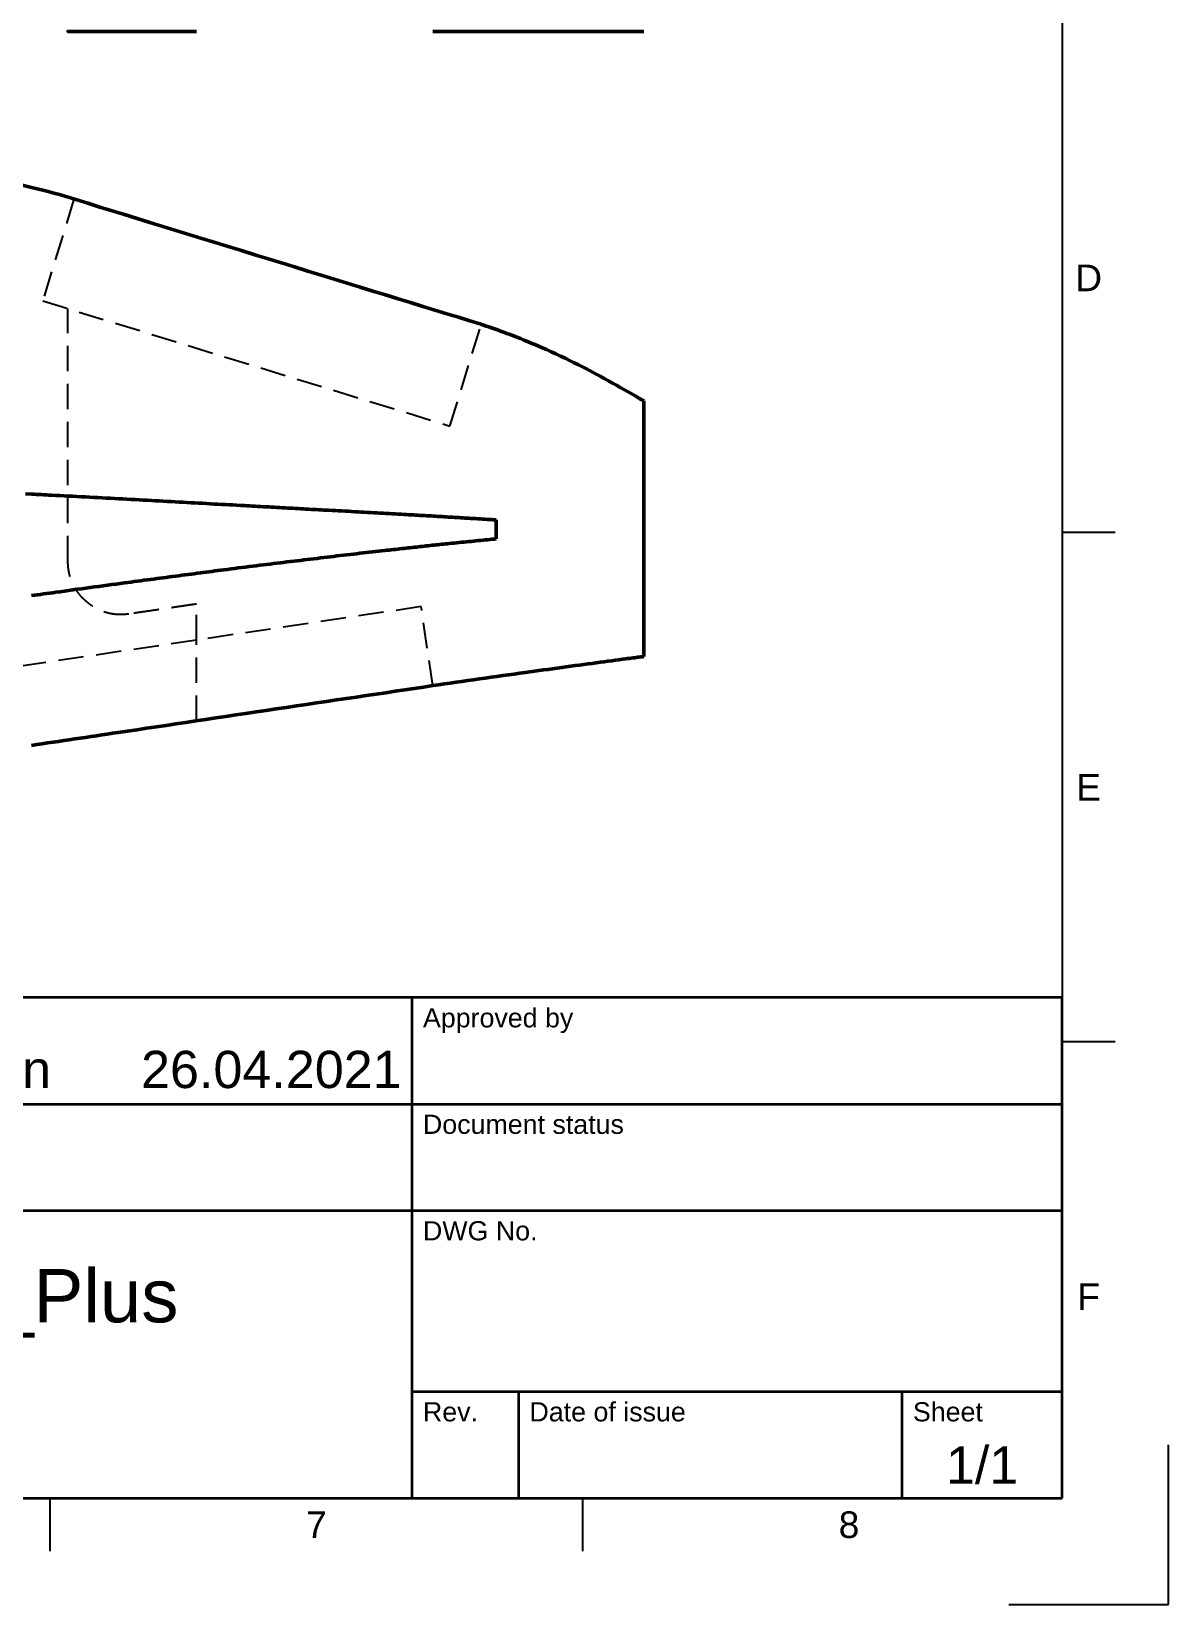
# Model space of a CAD drawing. Header units: millimetres. Extents: x 0 to 420, y 0 to 297.
# Drawn here: x 313.2 to 420, y 0 to 147.7 of the extents above; entities that cross this region are included whole.
import ezdxf
from ezdxf.enums import TextEntityAlignment as Align

# ---------------------------------------------------------------- set-up
doc = ezdxf.new("R2010")
doc.units = ezdxf.units.MM
doc.header["$LTSCALE"] = 0.75
doc.linetypes.add('HIDDEN2', pattern=[4.7625, 3.175, -1.5875])
for name, color, linetype, lineweight in [('Border', 7, 'Continuous', 25), ('Sichtbar', 7, 'Continuous', 50), ('TitleBlock', 7, 'Continuous', 35), ('Verdeckt', 7, 'HIDDEN2', 25)]:
    doc.layers.add(name, color=color, linetype=linetype, lineweight=lineweight)
doc.styles.add('FusionTitle', font='arial.ttf')

# ---------------------------------------------------------------- blocks, each defined once
blk = doc.blocks.new('ISO_A3_SHEET')
at = {"layer": 'Border'}
for p, q in [((410, 287), (410, 10)), ((415, 100.66667), (410, 100.66667)), ((415, 52.83334), (410, 52.83334)), ((20, 10), (410, 10)), ((315, 5), (315, 10)), ((365, 5), (365, 10))]:
    blk.add_line(p, q, dxfattribs=at)
at = {"layer": 'Defpoints'}
for p, q in [((420, 0), (420, 15)), ((405, 0), (420, 0))]:
    blk.add_line(p, q, dxfattribs=at)
at = {"layer": 'Border', "style": 'FusionTitle'}
for s, p in [('D', (412.5, 124.58334)), ('E', (412.5, 76.75001)), ('F', (412.5, 28.91668)), ('7', (340, 7.5)), ('8', (390, 7.5))]:
    blk.add_text(s, height=2.5, dxfattribs=at).set_placement(p, align=Align.MIDDLE)
blk = doc.blocks.new('ISO_TITLEBLOCK')
at = {"layer": 'TitleBlock'}
for p, q in [((0, 47), (-180, 47)), ((-180, 47), (-180, 0)), ((-156, 37), (-156, 47)), ((-122, 0), (-122, 47)), ((-61, 0), (-61, 47)), ((0, 0), (0, 47)), ((-180, 37), (0, 37)), ((-122, 27), (0, 27)), ((-61, 10), (0, 10)), ((-51, 0), (-51, 10)), ((-15, 0), (-15, 10)), ((-180, 0), (0, 0))]:
    blk.add_line(p, q, dxfattribs=at)
at = {"layer": 'TitleBlock', "style": 'FusionTitle'}
for s, p in [('Dept.', (-179, 46)), ('Technical reference', (-155, 46)), ('Created by', (-121, 46)), ('Approved by', (-60, 46)), ('Document type', (-121, 36)), ('Document status', (-60, 36)), ('Title', (-121, 26)), ('DWG No.', (-60, 26)), ('Rev.', (-60, 9)), ('Date of issue', (-50, 9)), ('Sheet', (-14, 9))]:
    blk.add_text(s, height=1.8, dxfattribs=at).set_placement(p, align=Align.TOP_LEFT)
for tag, height, p in [('DEPT', 3.5, (-179, 42)), ('TECHNICAL_REFERENCE', 3.5, (-155, 42)), ('CREATED_BY', 3.5, (-121, 42)), ('APPROVED_BY', 3.5, (-60, 42)), ('DOCUMENT_TYPE', 3.5, (-121, 32)), ('DOCUMENT_STATUS', 3.5, (-60, 32)), ('TITLE_1', 5, (-121, 21.5)), ('TITLE_2', 5, (-121, 14)), ('TITLE_3', 5, (-121, 6.5)), ('DATE_OF_ISSUE', 3.5, (-50, 5))]:
    blk.add_attdef(tag, text='', height=height, dxfattribs=at).set_placement(p, align=Align.TOP_LEFT)
for tag, p in [('CREATED_DATE', (-62, 42)), ('APPROVED_DATE', (-0.99, 42))]:
    blk.add_attdef(tag, text='', height=3.5, dxfattribs=at).set_placement(p, align=Align.TOP_RIGHT)
for tag, height, p in [('DRAWING_NUMBER', 5, (-30.5, 19.75)), ('REV', 3.5, (-56, 4.85)), ('SHEET', 3.5, (-7.5, 4.85))]:
    blk.add_attdef(tag, text='', height=height, dxfattribs=at).set_placement(p, align=Align.TOP_CENTER)

msp = doc.modelspace()

# ---------------------------------------------------------------- linework, layer by layer
at = {"layer": 'Sichtbar', "extrusion": (-1, -2e-16, 0)}
for p, q in [((370.75, 113.03, 2.5), (370.74, 89.03, 2.5)), ((312.68, 104.31, 17.75), (313.24, 104.28, 17.75))]:
    msp.add_line(p, q, dxfattribs=at)
at = {"layer": 'Sichtbar', "extrusion": (8.06e-14, 1, -2.771e-13)}
msp.add_open_spline([(322.39, 147.73, 9.66), (322.27, 147.73, 9.68), (322.03, 147.73, 9.71), (321.66, 147.73, 9.72), (321.3, 147.73, 9.71), (320.95, 147.73, 9.68), (320.6, 147.73, 9.62), (320.26, 147.73, 9.53), (319.93, 147.73, 9.42), (319.61, 147.73, 9.29), (319.29, 147.73, 9.13), (318.98, 147.73, 8.94), (318.68, 147.73, 8.73), (318.4, 147.73, 8.5), (318.13, 147.73, 8.25), (317.87, 147.73, 7.98), (317.65, 147.73, 7.71), (317.44, 147.73, 7.42), (317.29, 147.73, 7.17), (317.18, 147.73, 6.96), (317.11, 147.73, 6.8), (317.04, 147.73, 6.64), (316.97, 147.73, 6.48), (316.92, 147.73, 6.31), (316.86, 147.73, 6.15), (316.82, 147.73, 5.97), (316.79, 147.73, 5.83), (316.76, 147.73, 5.71), (316.75, 147.73, 5.63), (316.73, 147.73, 5.54), (316.72, 147.73, 5.45), (316.71, 147.73, 5.36), (316.7, 147.73, 5.28), (316.69, 147.73, 5.22), (316.69, 147.73, 5.18), (316.68, 147.73, 5.13), (316.68, 147.73, 5.09), (316.68, 147.73, 5.04), (316.68, 147.73, 4.99), (316.67, 147.73, 4.96), (316.67, 147.73, 4.92), (316.67, 147.73, 4.9), (316.67, 147.73, 4.88), (316.67, 147.73, 4.85), (316.67, 147.73, 4.84), (316.67, 147.73, 4.82), (316.67, 147.73, 4.81), (316.67, 147.73, 4.8), (316.67, 147.73, 4.78), (316.67, 147.73, 4.77), (316.67, 147.73, 4.76), (316.67, 147.73, 4.76), (316.67, 147.73, 4.75), (316.67, 147.73, 4.74), (316.67, 147.73, 4.74), (316.67, 147.73, 4.73), (316.67, 147.73, 4.73), (316.67, 147.73, 4.73), (316.67, 147.73, 4.72), (316.67, 147.73, 4.72), (316.67, 147.73, 4.72), (316.67, 147.73, 4.72), (316.67, 147.73, 4.72), (316.67, 147.73, 4.72), (316.67, 147.73, 4.72), (316.67, 147.73, 4.72), (316.67, 147.73, 4.72)], degree=3, knots=[-1.718679, -1.718679, -1.718679, -1.718679, -1.644312, -1.571429, -1.499754, -1.428997, -1.35886, -1.289033, -1.219207, -1.149069, -1.078313, -1.006637, -0.933754, -0.859387, -0.785019, -0.712136, -0.64046, -0.569703, -0.499564, -0.464625, -0.429724, -0.394824, -0.359885, -0.324868, -0.289735, -0.254446, -0.218966, -0.201141, -0.183254, -0.165301, -0.147277, -0.129177, -0.110997, -0.101876, -0.092733, -0.083568, -0.07438, -0.065169, -0.055934, -0.046676, -0.042037, -0.037392, -0.032741, -0.028083, -0.023419, -0.021085, -0.018749, -0.016411, -0.014071, -0.01173, -0.009388, -0.008216, -0.007043, -0.00587, -0.004697, -0.003523, -0.002936, -0.002349, -0.001762, -0.001469, -0.001175, -0.000881, -0.000587, -0.000441, -0.000294, -0.000238, -0.000238, -0.000238, -0.000238], dxfattribs=at)
at = {"layer": 'Sichtbar', "extrusion": (0, 1, 0)}
for points, knots in [([(316.67, 147.73, 4.72), (316.67, 147.73, 4.72), (316.67, 147.73, 4.72), (316.67, 147.73, 4.72), (316.67, 147.73, 4.72)], [-0.00017745591, -0.00017745591, -0.00017745591, -0.00017745591, -0.00014679795, -0.00010091731, -0.00010091731, -0.00010091731, -0.00010091731]), ([(316.67, 147.73, 4.71), (316.67, 147.73, 4.71), (316.67, 147.73, 4.71), (316.67, 147.73, 4.71), (316.67, 147.73, 4.71)], [-0.00005117897, -0.00005117897, -0.00005117897, -0.00005117897, -0.00003663017, -0.00002553928, -0.00002553928, -0.00002553928, -0.00002553928]), ([(328.73, 147.73, 8.73), (328.38, 147.73, 8.78), (327.68, 147.73, 8.88), (326.62, 147.73, 9.04), (325.74, 147.73, 9.17), (325.04, 147.73, 9.27), (324.51, 147.73, 9.35), (323.98, 147.73, 9.43), (323.54, 147.73, 9.49), (323.19, 147.73, 9.55), (322.97, 147.73, 9.58), (322.79, 147.73, 9.6), (322.66, 147.73, 9.62), (322.55, 147.73, 9.64), (322.46, 147.73, 9.65), (322.41, 147.73, 9.66), (322.39, 147.73, 9.66)], [-1.282023, -1.282023, -1.282023, -1.282023, -1.068357, -0.854689, -0.641018, -0.534182, -0.427346, -0.320509, -0.213673, -0.160255, -0.106836, -0.080127, -0.053418, -0.026709, -0.013354, 0, 0, 0, 0])]:
    msp.add_open_spline(points, degree=3, knots=knots, dxfattribs=at)
msp.add_open_spline([(316.67, 147.73, 4.71), (316.67, 147.73, 4.71), (316.67, 147.73, 4.71), (316.67, 147.73, 4.71)], degree=3, dxfattribs=at)
at = {"layer": 'Sichtbar', "extrusion": (-6.364e-13, 1, -4.9468e-12)}
msp.add_open_spline([(370.74, 147.73, 13.66), (364.31, 147.73, 14.48), (357.7, 147.73, 15.41), (350.93, 147.73, 16.39)], degree=3, dxfattribs=at)
at = {"layer": 'Sichtbar'}
for points, knots in [([(313.25, 133.08, 17.75), (312.58, 133.23, 17.75), (311.92, 133.38, 17.75), (303.27, 135.1, 17.75), (294.54, 135.27, 17.75), (285.99, 135.28, 17.75), (285.96, 135.28, 17.75), (285.93, 135.28, 17.75), (285.93, 135.28, 17.75), (285.93, 135.28, 17.75)], [-61.08763, -61.08763, -61.08763, -61.08763, -60.658971, -60.658971, -55.54512, -55.54512, -55.528372, -55.528372, -55.527971, -55.527971, -55.527971, -55.527971]), ([(355.47, 120.23, 13.14), (355.47, 120.23, 13.14), (355.47, 120.23, 13.14), (355.47, 120.23, 13.14), (355.47, 120.22, 13.14), (356.67, 119.82, 12.82), (358.3, 119.24, 12.36), (362.78, 117.37, 10.76), (364.95, 116.25, 9.73), (367.67, 114.79, 7.91), (368.72, 114.19, 7.05), (369.85, 113.55, 5.54), (370.15, 113.37, 5.03), (370.59, 113.11, 3.9), (370.72, 113.04, 3.3), (370.74, 113.03, 2.67)], [0, 0, 0, 0, 0.000141, 0.000141, 0.00227, 0.00227, 1.144296, 1.144296, 2.743895, 2.743895, 3.728016, 3.728016, 4.170495, 4.170495, 4.621782, 4.621782, 4.621782, 4.621782]), ([(370.74, 89.03, 2.67), (370.72, 89.02, 3.37), (370.56, 89, 4.04), (369.97, 88.93, 5.38), (369.53, 88.87, 6.02), (368.24, 88.7, 7.46), (367.26, 88.57, 8.21), (364.27, 88.17, 10.11), (361.85, 87.84, 11.11), (356.83, 87.14, 12.84), (353.81, 86.71, 13.61), (350.93, 86.29, 14.22)], [0, 0, 0, 0, 0.420833, 0.420833, 0.88103, 0.88103, 1.588768, 1.588768, 3.02468, 3.02468, 4.812625, 4.812625, 4.812625, 4.812625])]:
    msp.add_open_spline(points, degree=3, knots=knots, dxfattribs=at)
for points in [[(313.25, 133.08, 17.75), (314.65, 132.75, 17.75), (316.04, 132.37, 17.73), (317.41, 131.93, 17.7)], [(317.41, 131.93, 17.7), (329.25, 128.29, 17.45), (344.35, 123.64, 16.11), (355.47, 120.23, 13.14)], [(356.87, 100.07, 12.75), (356.87, 100.67, 12.75), (356.87, 101.26, 12.75), (356.87, 101.86, 12.75)], [(321.37, 81.89, 17.58), (318.68, 81.49, 17.69), (315.93, 81.08, 17.75), (313.24, 80.68, 17.75)]]:
    msp.add_open_spline(points, degree=3, dxfattribs=at)
at = {"layer": 'Sichtbar', "extrusion": (-0.053953, -0.998543, 9.4226e-12)}
msp.add_open_spline([(315.11, 104.18, 17.74), (314.49, 104.22, 17.74), (313.87, 104.25, 17.75), (313.24, 104.28, 17.75)], degree=3, dxfattribs=at)
at = {"layer": 'Sichtbar', "extrusion": (-0.053841, -0.99855, -7.7077e-12)}
msp.add_open_spline([(318.31, 104.01, 17.68), (317.25, 104.07, 17.71), (316.18, 104.12, 17.73), (315.11, 104.18, 17.74)], degree=3, dxfattribs=at)
at = {"layer": 'Sichtbar', "extrusion": (-0.053819, -0.998551, 5.83681e-11)}
msp.add_open_spline([(321.44, 103.84, 17.58), (320.4, 103.9, 17.62), (319.35, 103.95, 17.65), (318.31, 104.01, 17.68)], degree=3, dxfattribs=at)
at = {"layer": 'Sichtbar', "extrusion": (-0.054152, -0.998533, -7.94421e-11)}
msp.add_open_spline([(324.5, 103.68, 17.43), (323.48, 103.73, 17.49), (322.46, 103.79, 17.54), (321.44, 103.84, 17.58)], degree=3, dxfattribs=at)
at = {"layer": 'Sichtbar', "extrusion": (-0.054576, -0.99851, 7.41113e-11)}
msp.add_open_spline([(327.48, 103.51, 17.25), (326.49, 103.57, 17.32), (325.49, 103.62, 17.38), (324.5, 103.68, 17.43)], degree=3, dxfattribs=at)
at = {"layer": 'Sichtbar', "extrusion": (-0.054838, -0.998495, -1.85773e-11)}
msp.add_open_spline([(330.39, 103.35, 17.04), (329.42, 103.41, 17.12), (328.45, 103.46, 17.19), (327.48, 103.51, 17.25)], degree=3, dxfattribs=at)
at = {"layer": 'Sichtbar', "extrusion": (-0.055125, -0.998479, 4.05356e-11)}
msp.add_open_spline([(333.21, 103.2, 16.8), (332.27, 103.25, 16.88), (331.33, 103.3, 16.97), (330.39, 103.35, 17.04)], degree=3, dxfattribs=at)
at = {"layer": 'Sichtbar', "extrusion": (-0.055112, -0.99848, 9.94682e-11)}
msp.add_open_spline([(335.28, 103.08, 16.59), (334.59, 103.12, 16.66), (333.9, 103.16, 16.73), (333.21, 103.2, 16.8)], degree=3, dxfattribs=at)
at = {"layer": 'Sichtbar', "extrusion": (-0.054892, -0.998492, -8.5072e-11)}
msp.add_open_spline([(337.3, 102.97, 16.37), (336.63, 103.01, 16.45), (335.95, 103.05, 16.52), (335.28, 103.08, 16.59)], degree=3, dxfattribs=at)
at = {"layer": 'Sichtbar', "extrusion": (-0.054794, -0.998498, -3.8196e-12)}
msp.add_open_spline([(339.26, 102.86, 16.14), (338.61, 102.9, 16.22), (337.95, 102.94, 16.3), (337.3, 102.97, 16.37)], degree=3, dxfattribs=at)
at = {"layer": 'Sichtbar', "extrusion": (-0.054653, -0.998505, -3.18701e-11)}
msp.add_open_spline([(341.16, 102.76, 15.89), (340.53, 102.79, 15.98), (339.9, 102.83, 16.06), (339.26, 102.86, 16.14)], degree=3, dxfattribs=at)
at = {"layer": 'Sichtbar', "extrusion": (-0.054559, -0.998511, -2.68889e-11)}
msp.add_open_spline([(343.61, 102.63, 15.54), (342.79, 102.67, 15.66), (341.98, 102.72, 15.78), (341.16, 102.76, 15.89)], degree=3, dxfattribs=at)
at = {"layer": 'Sichtbar', "extrusion": (-0.054807, -0.998497, 5.9734e-12)}
msp.add_open_spline([(345.96, 102.5, 15.16), (345.18, 102.54, 15.29), (344.39, 102.58, 15.42), (343.61, 102.63, 15.54)], degree=3, dxfattribs=at)
at = {"layer": 'Sichtbar', "extrusion": (-0.055869, -0.998438, 3.20763e-11)}
msp.add_open_spline([(348.25, 102.37, 14.75), (347.49, 102.41, 14.9), (346.73, 102.45, 15.03), (345.96, 102.5, 15.16)], degree=3, dxfattribs=at)
at = {"layer": 'Sichtbar', "extrusion": (-0.057182, -0.998364, -1.44194e-10)}
msp.add_open_spline([(349.95, 102.27, 14.42), (349.38, 102.3, 14.54), (348.82, 102.34, 14.65), (348.25, 102.37, 14.75)], degree=3, dxfattribs=at)
at = {"layer": 'Sichtbar', "extrusion": (-0.058216, -0.998304, 3.75593e-11)}
msp.add_open_spline([(351.59, 102.18, 14.08), (351.05, 102.21, 14.2), (350.5, 102.24, 14.31), (349.95, 102.27, 14.42)], degree=3, dxfattribs=at)
at = {"layer": 'Sichtbar', "extrusion": (-0.059053, -0.998255, 1.12271e-10)}
msp.add_open_spline([(353.18, 102.08, 13.72), (352.65, 102.11, 13.84), (352.12, 102.14, 13.96), (351.59, 102.18, 14.08)], degree=3, dxfattribs=at)
at = {"layer": 'Sichtbar', "extrusion": (-0.060016, -0.998197, -7.73965e-11)}
msp.add_open_spline([(354.68, 101.99, 13.35), (354.18, 102.02, 13.47), (353.68, 102.05, 13.6), (353.18, 102.08, 13.72)], degree=3, dxfattribs=at)
at = {"layer": 'Sichtbar', "extrusion": (-0.060809, -0.998149, 6.24426e-11)}
msp.add_open_spline([(356.51, 101.88, 12.85), (355.9, 101.92, 13.02), (355.29, 101.95, 13.19), (354.68, 101.99, 13.35)], degree=3, dxfattribs=at)
at = {"layer": 'Sichtbar', "extrusion": (-0.06216, -0.998066, 6.1086e-10)}
msp.add_open_spline([(356.87, 101.86, 12.75), (356.75, 101.87, 12.78), (356.63, 101.87, 12.82), (356.51, 101.88, 12.85)], degree=3, dxfattribs=at)
at = {"layer": 'Sichtbar', "extrusion": (0.112837, -0.993614, -7.47578e-11)}
msp.add_open_spline([(344.08, 98.72, 15.47), (344.86, 98.8, 15.35), (345.64, 98.89, 15.22), (346.41, 98.98, 15.09)], degree=3, dxfattribs=at)
at = {"layer": 'Sichtbar', "extrusion": (0.110749, -0.993848, -1.41993e-10)}
msp.add_open_spline([(346.41, 98.98, 15.09), (346.96, 99.04, 14.99), (347.5, 99.1, 14.89), (348.04, 99.16, 14.79)], degree=3, dxfattribs=at)
at = {"layer": 'Sichtbar', "extrusion": (0.108672, -0.994078, 6.10738e-11)}
msp.add_open_spline([(348.04, 99.16, 14.79), (348.56, 99.22, 14.7), (349.07, 99.28, 14.6), (349.58, 99.33, 14.5)], degree=3, dxfattribs=at)
at = {"layer": 'Sichtbar', "extrusion": (0.106368, -0.994327, -5.7726e-12)}
msp.add_open_spline([(349.58, 99.33, 14.5), (350.07, 99.38, 14.4), (350.56, 99.44, 14.3), (351.05, 99.49, 14.2)], degree=3, dxfattribs=at)
at = {"layer": 'Sichtbar', "extrusion": (0.104242, -0.994552, 3.6452e-12)}
msp.add_open_spline([(351.05, 99.49, 14.2), (351.52, 99.54, 14.09), (352, 99.59, 13.99), (352.47, 99.64, 13.88)], degree=3, dxfattribs=at)
at = {"layer": 'Sichtbar', "extrusion": (0.101334, -0.994852, 6.7052e-11)}
msp.add_open_spline([(352.47, 99.64, 13.88), (353.08, 99.7, 13.74), (353.7, 99.76, 13.59), (354.31, 99.82, 13.44)], degree=3, dxfattribs=at)
at = {"layer": 'Sichtbar', "extrusion": (0.098134, -0.995173, 3.0683e-11)}
msp.add_open_spline([(354.31, 99.82, 13.44), (354.9, 99.88, 13.29), (355.49, 99.94, 13.14), (356.08, 100, 12.97)], degree=3, dxfattribs=at)
at = {"layer": 'Sichtbar', "extrusion": (0.094922, -0.995485, 1.45795e-10)}
msp.add_open_spline([(356.08, 100, 12.97), (356.34, 100.02, 12.9), (356.61, 100.05, 12.82), (356.87, 100.07, 12.75)], degree=3, dxfattribs=at)
at = {"layer": 'Sichtbar', "extrusion": (0.125874, -0.992046, 2.6377e-12)}
msp.add_open_spline([(331.3, 97.17, 16.97), (332.21, 97.28, 16.89), (333.12, 97.4, 16.81), (334.03, 97.51, 16.72)], degree=3, dxfattribs=at)
at = {"layer": 'Sichtbar', "extrusion": (0.123005, -0.992406, -6.16669e-11)}
msp.add_open_spline([(334.03, 97.51, 16.72), (334.89, 97.62, 16.64), (335.75, 97.73, 16.55), (336.61, 97.83, 16.45)], degree=3, dxfattribs=at)
at = {"layer": 'Sichtbar', "extrusion": (0.120016, -0.992772, 1.00015e-10)}
msp.add_open_spline([(336.61, 97.83, 16.45), (337.44, 97.93, 16.36), (338.28, 98.03, 16.26), (339.12, 98.14, 16.16)], degree=3, dxfattribs=at)
at = {"layer": 'Sichtbar', "extrusion": (0.117405, -0.993084, 3.75498e-11)}
msp.add_open_spline([(339.12, 98.14, 16.16), (339.95, 98.23, 16.05), (340.79, 98.33, 15.94), (341.62, 98.43, 15.83)], degree=3, dxfattribs=at)
at = {"layer": 'Sichtbar', "extrusion": (0.115025, -0.993363, -2.82217e-11)}
msp.add_open_spline([(341.62, 98.43, 15.83), (342.44, 98.53, 15.71), (343.26, 98.62, 15.59), (344.08, 98.72, 15.47)], degree=3, dxfattribs=at)
at = {"layer": 'Sichtbar', "extrusion": (0.132459, -0.991188, -6.86282e-11)}
msp.add_open_spline([(321.99, 95.94, 17.55), (322.8, 96.05, 17.52), (323.6, 96.16, 17.48), (324.41, 96.26, 17.44)], degree=3, dxfattribs=at)
at = {"layer": 'Sichtbar', "extrusion": (0.131273, -0.991346, 1.04939e-10)}
msp.add_open_spline([(324.41, 96.26, 17.44), (325.2, 96.37, 17.4), (326, 96.47, 17.35), (326.79, 96.58, 17.3)], degree=3, dxfattribs=at)
at = {"layer": 'Sichtbar', "extrusion": (0.129801, -0.99154, 1.6252e-10)}
msp.add_open_spline([(326.79, 96.58, 17.3), (327.56, 96.68, 17.25), (328.33, 96.78, 17.2), (329.1, 96.88, 17.14)], degree=3, dxfattribs=at)
at = {"layer": 'Sichtbar', "extrusion": (0.128187, -0.99175, 1.99009e-11)}
msp.add_open_spline([(329.1, 96.88, 17.14), (329.83, 96.98, 17.09), (330.56, 97.07, 17.03), (331.3, 97.17, 16.97)], degree=3, dxfattribs=at)
at = {"layer": 'Sichtbar', "extrusion": (0.136082, -0.990698, -1.88584e-11)}
msp.add_open_spline([(313.24, 94.75, 17.75), (314, 94.85, 17.75), (314.76, 94.96, 17.74), (315.52, 95.06, 17.73)], degree=3, dxfattribs=at)
at = {"layer": 'Sichtbar', "extrusion": (0.13513, -0.990828, -7.4322e-11)}
msp.add_open_spline([(315.52, 95.06, 17.73), (316.6, 95.21, 17.72), (317.68, 95.36, 17.7), (318.76, 95.5, 17.67)], degree=3, dxfattribs=at)
at = {"layer": 'Sichtbar', "extrusion": (0.133823, -0.991005, -1.94867e-11)}
msp.add_open_spline([(318.76, 95.5, 17.67), (319.83, 95.65, 17.64), (320.91, 95.8, 17.6), (321.99, 95.94, 17.55)], degree=3, dxfattribs=at)
at = {"layer": 'Sichtbar', "extrusion": (0.147315, -0.98909, 1.8421e-12)}
msp.add_open_spline([(350.93, 86.29, 14.22), (341.73, 84.92, 16.18), (330.79, 83.29, 17.21), (321.37, 81.89, 17.58)], degree=3, dxfattribs=at)
at = {"layer": 'Verdeckt', "extrusion": (-1, -2e-16, 0)}
for p, q in [((317.23, 131.98, -6.25), (314.3, 122.43, -6.25)), ((317.41, 131.93, -6.25), (317.23, 131.98, -6.25)), ((314.3, 122.43, -6.25), (352.53, 110.67, -6.25)), ((316.67, 97.97, -15.25), (316.67, 121.7, -15.25)), ((352.53, 110.67, -6.25), (355.47, 120.23, -6.25)), ((328.73, 90.57, -15.25), (328.73, 93.96, -15.25)), ((349.83, 93.71, -10.75), (328.73, 90.57, -10.75)), ((350.93, 86.29, -10.75), (349.83, 93.71, -10.75)), ((328.73, 90.57, -5.25), (295.38, 85.6, -5.25)), ((328.73, 82.99, -5.25), (328.73, 90.57, -5.25))]:
    msp.add_line(p, q, dxfattribs=at)
at = {"layer": 'Verdeckt', "extrusion": (0, 1, 0)}
for points, knots in [([(316.67, 147.73, 4.72), (316.67, 147.73, 4.72), (316.67, 147.73, 4.72), (316.67, 147.73, 4.72), (316.67, 147.73, 4.72)], [-0.00023844202, -0.00023844202, -0.00023844202, -0.00023844202, -0.00022024106, -0.00017745591, -0.00017745591, -0.00017745591, -0.00017745591]), ([(316.67, 147.73, 4.72), (316.67, 147.73, 4.71), (316.67, 147.73, 4.71), (316.67, 147.73, 4.71), (316.67, 147.73, 4.71)], [-0.00010091731, -0.00010091731, -0.00010091731, -0.00010091731, -0.00007335318, -0.00005117897, -0.00005117897, -0.00005117897, -0.00005117897]), ([(316.67, 147.73, 4.71), (316.67, 147.73, 4.71), (316.67, 147.73, 4.71), (316.67, 147.73, 4.71), (316.67, 147.73, 4.71)], [-0.00002553928, -0.00002553928, -0.00002553928, -0.00002553928, -0.0000182685, -0.00000697319, -0.00000697319, -0.00000697319, -0.00000697319])]:
    msp.add_open_spline(points, degree=3, knots=knots, dxfattribs=at)
at = {"layer": 'Verdeckt'}
msp.add_open_spline([(322.39, 93.02, -15.25), (322.27, 93, -15.25), (322.03, 92.98, -15.25), (321.66, 92.96, -15.25), (321.3, 92.97, -15.25), (320.95, 93, -15.25), (320.6, 93.06, -15.25), (320.26, 93.15, -15.25), (319.93, 93.26, -15.25), (319.61, 93.4, -15.25), (319.29, 93.56, -15.25), (318.98, 93.74, -15.25), (318.68, 93.95, -15.25), (318.4, 94.18, -15.25), (318.13, 94.43, -15.25), (317.87, 94.7, -15.25), (317.65, 94.98, -15.25), (317.44, 95.27, -15.25), (317.29, 95.52, -15.25), (317.18, 95.72, -15.25), (317.11, 95.88, -15.25), (317.04, 96.04, -15.25), (316.97, 96.2, -15.25), (316.92, 96.37, -15.25), (316.86, 96.54, -15.25), (316.82, 96.71, -15.25), (316.79, 96.85, -15.25), (316.76, 96.97, -15.25), (316.75, 97.06, -15.25), (316.73, 97.15, -15.25), (316.72, 97.23, -15.25), (316.71, 97.32, -15.25), (316.7, 97.4, -15.25), (316.69, 97.46, -15.25), (316.69, 97.51, -15.25), (316.68, 97.55, -15.25), (316.68, 97.6, -15.25), (316.68, 97.64, -15.25), (316.68, 97.69, -15.25), (316.67, 97.73, -15.25), (316.67, 97.76, -15.25), (316.67, 97.78, -15.25), (316.67, 97.81, -15.25), (316.67, 97.83, -15.25), (316.67, 97.85, -15.25), (316.67, 97.86, -15.25), (316.67, 97.88, -15.25), (316.67, 97.89, -15.25), (316.67, 97.9, -15.25), (316.67, 97.91, -15.25), (316.67, 97.92, -15.25), (316.67, 97.93, -15.25), (316.67, 97.93, -15.25), (316.67, 97.94, -15.25), (316.67, 97.95, -15.25), (316.67, 97.95, -15.25), (316.67, 97.95, -15.25), (316.67, 97.96, -15.25), (316.67, 97.96, -15.25), (316.67, 97.96, -15.25), (316.67, 97.96, -15.25), (316.67, 97.96, -15.25), (316.67, 97.97, -15.25), (316.67, 97.97, -15.25), (316.67, 97.97, -15.25), (316.67, 97.97, -15.25), (316.67, 97.97, -15.25), (316.67, 97.97, -15.25), (316.67, 97.97, -15.25), (316.67, 97.97, -15.25), (316.67, 97.97, -15.25), (316.67, 97.97, -15.25)], degree=3, knots=[-1.718679, -1.718679, -1.718679, -1.718679, -1.644312, -1.571429, -1.499754, -1.428997, -1.35886, -1.289033, -1.219207, -1.149069, -1.078313, -1.006637, -0.933754, -0.859387, -0.785019, -0.712136, -0.64046, -0.569703, -0.499564, -0.464625, -0.429724, -0.394824, -0.359885, -0.324868, -0.289735, -0.254446, -0.218966, -0.201141, -0.183254, -0.165301, -0.147277, -0.129177, -0.110997, -0.101876, -0.092733, -0.083568, -0.07438, -0.065169, -0.055934, -0.046676, -0.042037, -0.037392, -0.032741, -0.028083, -0.023419, -0.021085, -0.018749, -0.016411, -0.014071, -0.01173, -0.009388, -0.008216, -0.007043, -0.00587, -0.004697, -0.003523, -0.002936, -0.002349, -0.001762, -0.001469, -0.001175, -0.000881, -0.000587, -0.000441, -0.000294, -0.00022, -0.000147, -0.000073, -0.000037, -0.000018, 0, 0, 0, 0], dxfattribs=at)
at = {"layer": 'Verdeckt', "extrusion": (3.31231e-11, -2.25455e-10, -1)}
msp.add_open_spline([(328.73, 93.96, -15.25), (328.38, 93.9, -15.25), (327.68, 93.8, -15.25), (326.62, 93.64, -15.25), (325.74, 93.51, -15.25), (325.04, 93.41, -15.25), (324.51, 93.33, -15.25), (323.98, 93.25, -15.25), (323.54, 93.19, -15.25), (323.19, 93.14, -15.25), (322.97, 93.11, -15.25), (322.79, 93.08, -15.25), (322.66, 93.06, -15.25), (322.55, 93.04, -15.25), (322.46, 93.03, -15.25), (322.41, 93.02, -15.25), (322.39, 93.02, -15.25)], degree=3, knots=[-1.282023, -1.282023, -1.282023, -1.282023, -1.068357, -0.854689, -0.641018, -0.534182, -0.427346, -0.320509, -0.213673, -0.160255, -0.106836, -0.080127, -0.053418, -0.026709, -0.013354, 0, 0, 0, 0], dxfattribs=at)

# ---------------------------------------------------------------- block references
at = {"layer": 'Border'}
msp.add_blockref('ISO_A3_SHEET', (0, 0), dxfattribs=at)
at = {"layer": 'TitleBlock'}
msp.add_blockref('ISO_TITLEBLOCK', (410, 10), dxfattribs=at).add_auto_attribs({'CREATED_DATE': '26.04.2021', 'SHEET': '1/1', 'TITLE_1': 'Hektor_Plus', 'CREATED_BY': 'Martin Tonn'})

doc.saveas('drawing.dxf')
